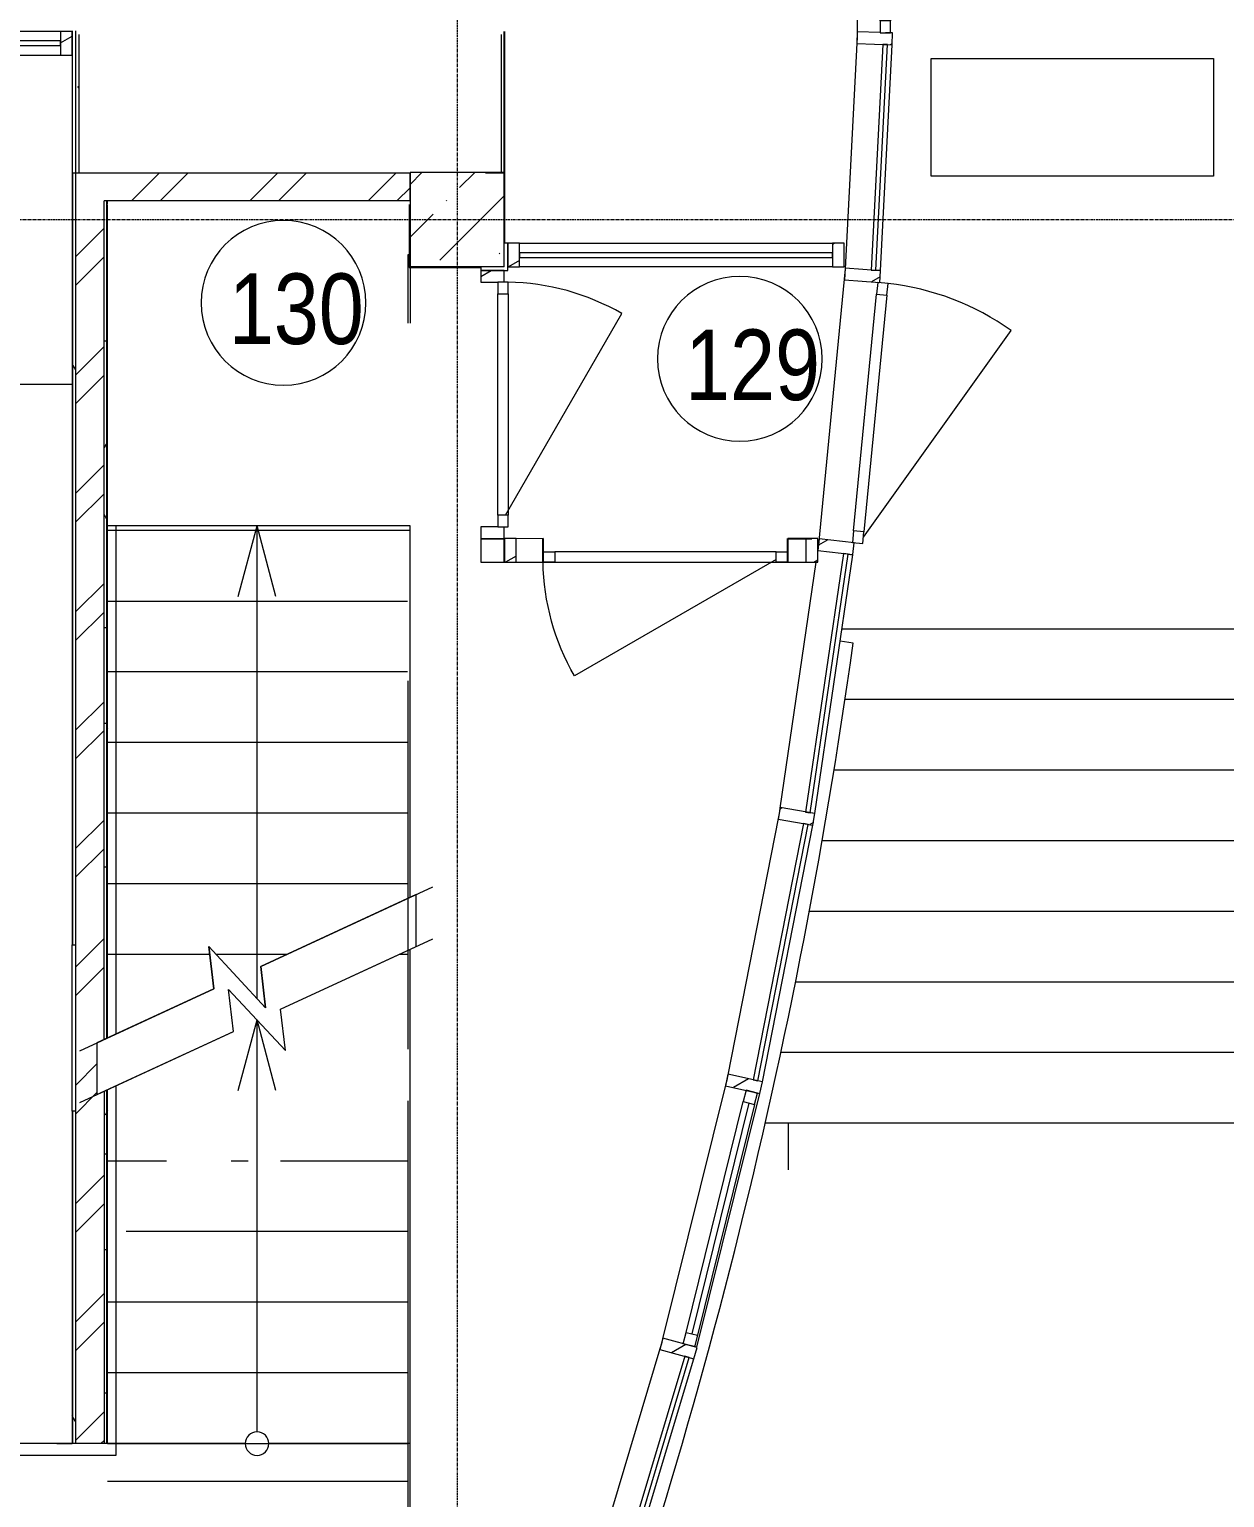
# Model space of a CAD drawing. Header units: metres. Extents: x -187 to 138813, y -64870 to 49448.
# Drawn here: x 85646 to 90723, y -55715 to -49477 of the extents above; entities that cross this region are included whole.
import ezdxf

# ---------------------------------------------------------------- set-up
doc = ezdxf.new("R2010")
doc.units = ezdxf.units.M
doc.linetypes.add('ADSK_Линия сетки', pattern=[21, 12, -3, 3, -3])
doc.linetypes.add('Сверху', pattern=[3.96875, 2.38125, -1.5875])
for name, color, linetype, lineweight in [('A-AREA-IDEN', 7, 'Continuous', 9), ('A-DETL-MBND', 7, 'Continuous', 5), ('A-DETL-THIN', 7, 'Continuous', 5), ('A-DOOR', 7, 'Continuous', 5), ('A-DOOR-FRAM', 7, 'Continuous', 13), ('A-FLOR', 7, 'Continuous', 5), ('A-GLAZ', 7, 'Continuous', 5), ('A-GLAZ-CURT', 7, 'Continuous', 5), ('A-GLAZ-CWMG', 7, 'Continuous', 5), ('A-WALL', 7, 'Continuous', 5), ('A-WALL-PATT', 7, 'Continuous', 18), ('S-COLS', 7, 'Continuous', 5), ('S-GRID', 7, 'Continuous', 9), ('S-STRS', 7, 'Continuous', 5)]:
    doc.layers.add(name, color=color, linetype=linetype, lineweight=lineweight)
doc.layers.add('A-DETL', color=7, linetype='Continuous', lineweight=5, true_color=0x00a600)
doc.styles.add('GOST Common_I_1', font='ARIALN.TTF', dxfattribs={"height": 300})
pattern_1 = [(45, (0, 0), (-251.4472, 251.4472), []), (45, (0, 381), (-251.4472, 251.4472), [])]
pattern_2 = [(0, (0, 0), (812.8, 203.2), [33.528, -576.072, 33.528, -576.072, -3251.2]), (0, (0, 0), (812.8, 203.2), [-1219.2, 33.528, -1185.672, 33.528, -576.072, -1422.4]), (0, (0, 0), (812.8, 203.2), [-3048, 33.528, -372.872, 33.528, -982.472]), (120, (304.8, 101.6), (-582.37636, 602.30545), [33.528, -576.072, 33.528, -576.072, -3251.2]), (120, (304.8, 101.6), (-582.37636, 602.30545), [-1219.2, 33.528, -1185.672, 33.528, -576.072, -1422.4]), (120, (304.8, 101.6), (-582.37636, 602.30545), [-3048, 33.528, -372.872, 33.528, -982.472]), (240, (406.4, 508), (-230.42364, -805.50545), [33.528, -576.072, 33.528, -576.072, -3251.2]), (240, (406.4, 508), (-230.42364, -805.50545), [-1219.2, 33.528, -1185.672, 33.528, -576.072, -1422.4]), (240, (406.4, 508), (-230.42364, -805.50545), [-3048, 33.528, -372.872, 33.528, -982.472])]

# ---------------------------------------------------------------- blocks, each defined once
blk = doc.blocks.new('Лестницы 1 - Лестницы 1-1397826-1 этаж')
at = {"layer": 'S-STRS', "lineweight": 9}
blk.add_line((88870.5, -54323), (88870.5, -54123), dxfattribs=at)
blk = doc.blocks.new('1709 КДП АПК АС_Крыльца_rvt-1-1 этаж')
at = {"layer": 'S-STRS', "lineweight": 9}
for p, q in [((89097.4, -52023), (90770.5, -52023)), ((89109.5, -52323), (91070.5, -52323)), ((89064.4, -52623), (91370.5, -52623)), ((89012.3, -52923), (91670.5, -52923)), ((88958.7, -53223), (91970.5, -53223)), ((88899.6, -53523), (92270.5, -53523)), ((88837.4, -53823), (92570.5, -53823)), ((88771.2, -54123), (92870.5, -54123))]:
    blk.add_line(p, q, dxfattribs=at)
at = {"layer": 'S-STRS', "linetype": 'Сверху', "lineweight": 9}
for p, q in [((89097.4, -52023), (90770.5, -52023)), ((89109.5, -52323), (91070.5, -52323)), ((89064.4, -52623), (91370.5, -52623)), ((89012.3, -52923), (91670.5, -52923)), ((88958.7, -53223), (91970.5, -53223)), ((88899.6, -53523), (92270.5, -53523)), ((88837.4, -53823), (92570.5, -53823)), ((88771.2, -54123), (92870.5, -54123))]:
    blk.add_line(p, q, dxfattribs=at)
at = {"lineweight": 9}
blk.add_blockref('Лестницы 1 - Лестницы 1-1397826-1 этаж', (0, 0), dxfattribs=at)
blk = doc.blocks.new('Перекрытия 6 - Перекрытия 2-249093-1 этаж')
at = {"layer": 'A-FLOR', "lineweight": 20}
for p, q in [((54600, 6300), (54600, 6060)), ((53565.7, 2500), (53315, 2500)), ((53912.9, 2500), (53840.1, 2500)), ((54590, 2500), (54050.3, 2500)), ((54590, 2200), (53393.4, 2200)), ((54590, 1900), (53315, 1900)), ((54590, 1600), (53315, 1600)), ((53100, 1300), (53165, 1300)), ((53315, 1300), (54590, 1300)), ((53315, 1140), (54590, 1140))]:
    blk.add_line(p, q, dxfattribs=at)
blk = doc.blocks.new('КДП АПК - КР_rvt-1-1 этаж')
at = {"layer": 'S-COLS', "lineweight": 15}
h = blk.add_hatch(dxfattribs=at)
h.set_pattern_fill('FP_125', color=256, style=0, pattern_type=2)
h.set_pattern_definition([(45, (0, 0), (84.19025, 308.69666), [396.875, -79.375, 3.353, -76.022])])
h.paths.add_polyline_path([(87662.7, -49845.6), (87662.7, -49445.6), (87262.7, -49445.6), (87262.7, -49565.6), (87582.7, -49565.6), (87262.7, -49590.1), (87262.7, -49845.6)], flags=0)
at = {"layer": 'A-FLOR', "lineweight": 15}
for p, q in [((87252.7, -49795.6), (87252.7, -50085.6)), ((87262.7, -49795.6), (87252.7, -49795.6)), ((87252.7, -51605.6), (87252.7, -53169.8)), ((87252.7, -53390.2), (87252.7, -55485.6))]:
    blk.add_line(p, q, dxfattribs=at)
at = {"layer": 'S-COLS', "lineweight": 15}
for p, q in [((87662.7, -49445.6), (87262.7, -49445.6)), ((87262.7, -49445.6), (87262.7, -49565.6)), ((87662.7, -49845.6), (87662.7, -49445.6)), ((87262.7, -49590.1), (87262.7, -49845.6)), ((87262.7, -49845.6), (87662.7, -49845.6))]:
    blk.add_line(p, q, dxfattribs=at)
at = {"lineweight": 15}
blk.add_blockref('Перекрытия 6 - Перекрытия 2-249093-1 этаж', (32662.7, -56145.6), dxfattribs=at)
blk = doc.blocks.new('Дверь-Витраж-Одинарная-Остекление1 - Дверь-Витраж-Одинарная-Остекление1-2655416-1 этаж')
at = {"layer": 'A-DOOR'}
blk.add_line((528.1, 66.4), (-406.5, 606), dxfattribs=at)
blk.add_arc((555.2, 50.8), 1110.5, 150, 179.19106, dxfattribs=at)
at = {"layer": 'A-DOOR-FRAM'}
for p, q in [((-505.2, 66.4), (-555.2, 66.4)), ((-555.2, 66.4), (-555.2, 22.5)), ((-505.2, 22.5), (-505.2, 66.4)), ((555.2, 66.4), (505.2, 66.4)), ((505.2, 66.4), (505.2, 22.5)), ((555.2, 22.5), (555.2, 66.4)), ((-555.2, 22.5), (-505.2, 22.5)), ((505.2, 22.5), (555.2, 22.5))]:
    blk.add_line(p, q, dxfattribs=at)
at = {"layer": 'A-DOOR-FRAM', "lineweight": 5}
for p, q in [((-505.2, 66.4), (505.2, 66.4)), ((505.2, 22.5), (-505.2, 22.5))]:
    blk.add_line(p, q, dxfattribs=at)
blk = doc.blocks.new('M_Дверь-Витраж-Двойная-Витрина - M_Дверь-Витраж-Двойная-Витрина-2116263-1 этаж')
at = {"layer": 'A-DOOR'}
for p, q in [((-655.5, 6.6), (-94.5, 330.5)), ((655.5, 6.6), (94.5, 330.5))]:
    blk.add_line(p, q, dxfattribs=at)
for centre, start, end in [((-705.5, -22.2), 0, 30), ((705.5, -22.2), 150, 180)]:
    blk.add_arc(centre, 705.5, start, end, dxfattribs=at)
at = {"layer": 'A-DOOR-FRAM'}
for p, q in [((-655.5, 22.2), (-705.5, 22.2)), ((-705.5, 22.2), (-705.5, -22.2)), ((-655.5, -22.2), (-655.5, 22.2)), ((705.5, 22.2), (655.5, 22.2)), ((655.5, 22.2), (655.5, -22.2)), ((705.5, -22.2), (705.5, 22.2)), ((-705.5, -22.2), (-655.5, -22.2)), ((655.5, -22.2), (705.5, -22.2))]:
    blk.add_line(p, q, dxfattribs=at)
at = {"layer": 'A-DOOR-FRAM', "lineweight": 5}
for p, q in [((-655.5, 22.2), (655.5, 22.2)), ((655.5, -22.2), (-655.5, -22.2))]:
    blk.add_line(p, q, dxfattribs=at)
blk = doc.blocks.new('Системная панель - С остеклением-1277936-1 этаж')
at = {"layer": 'A-GLAZ-CURT', "lineweight": 13}
for p, q in [((480.1, 10), (-480.1, 10)), ((-480.1, 10), (-480.1, -10)), ((480.1, -10), (480.1, 10)), ((-480.1, -10), (480.1, -10))]:
    blk.add_line(p, q, dxfattribs=at)
blk = doc.blocks.new('Системная панель - С остеклением-1173255-1 этаж')
at = {"layer": 'A-GLAZ-CURT', "lineweight": 13}
for p, q in [((555.2, 10), (-555.2, 10)), ((-555.2, 10), (-555.2, -10)), ((555.2, -10), (555.2, 10)), ((-555.2, -10), (555.2, -10))]:
    blk.add_line(p, q, dxfattribs=at)
blk = doc.blocks.new('M_Тент витража777 - M_Тент витража одинарное справо-2656009-1 этаж')
at = {"layer": 'A-GLAZ', "lineweight": 13}
for p, q in [((-505.2, 20), (-555.2, 20)), ((-555.2, 20), (-555.2, -30)), ((-555.2, -30), (-555.2, 20)), ((-505.2, -30), (-505.2, 20)), ((505.2, -30), (505.2, 20)), ((505.2, 20), (555.2, 20)), ((555.2, 20), (555.2, -30)), ((555.2, 20), (555.2, -30)), ((-555.2, -30), (-505.2, -30)), ((-505.2, -4.6), (505.2, -4.6)), ((555.2, -30), (505.2, -30))]:
    blk.add_line(p, q, dxfattribs=at)
at = {"layer": 'A-GLAZ'}
for p, q in [((-505.2, 20), (505.2, 20)), ((505.2, -30), (-505.2, -30))]:
    blk.add_line(p, q, dxfattribs=at)
blk = doc.blocks.new('Прямоугольный импост - 50 x 150мм-991993-1 этаж')
at = {"layer": 'A-GLAZ-CWMG'}
h = blk.add_hatch(dxfattribs=at)
h.set_pattern_fill('FP_24', color=256, style=0, pattern_type=2)
h.set_pattern_definition([(233.05, (-40517.05, 94715.87), (95.89925, -72.13414), [])])
h.paths.add_polyline_path([(25, -30), (-25, -30), (-25, 120), (25, 120), (25, -28)], flags=0)
at = {"layer": 'A-GLAZ-CWMG', "lineweight": 18}
for p, q in [((-25, -30), (-25, 120)), ((-25, 120), (25, 120)), ((25, 120), (25, -30)), ((25, -30), (-25, -30))]:
    blk.add_line(p, q, dxfattribs=at)
blk = doc.blocks.new('Прямоугольный импост - 50 x 150мм-V18-1 этаж')
at = {"layer": 'A-GLAZ-CWMG'}
h = blk.add_hatch(dxfattribs=at)
h.set_pattern_fill('FP_27', color=256, style=0, pattern_type=2)
h.set_pattern_definition([(224.71, (-29819.85, 99844.06), (84.42225, -85.2812), [])])
h.paths.add_polyline_path([(25, -30), (-25, -30), (-25, 120), (25, 120)], flags=0)
at = {"layer": 'A-GLAZ-CWMG', "lineweight": 18}
for p, q in [((-25, -30), (-25, 120)), ((-25, 120), (25, 120)), ((25, 120), (25, -30)), ((25, -30), (-25, -30))]:
    blk.add_line(p, q, dxfattribs=at)
blk = doc.blocks.new('Прямоугольный импост - 50 x 150мм-V19-1 этаж')
at = {"layer": 'A-GLAZ-CWMG'}
h = blk.add_hatch(dxfattribs=at)
h.set_pattern_fill('FP_28', color=256, style=0, pattern_type=2)
h.set_pattern_definition([(230.27, (-37035.69, 96597.67), (92.2878, -76.70047), [])])
h.paths.add_polyline_path([(25, -30), (-25, -30), (-25, 120), (25, 120), (25, 4.6)], flags=0)
at = {"layer": 'A-GLAZ-CWMG', "lineweight": 18}
for p, q in [((-25, -30), (-25, 120)), ((-25, 120), (25, 120)), ((25, 120), (25, -30)), ((25, -30), (-25, -30))]:
    blk.add_line(p, q, dxfattribs=at)
blk = doc.blocks.new('Прямоугольный импост - 50 x 150мм-V23-1 этаж')
at = {"layer": 'A-GLAZ-CWMG'}
h = blk.add_hatch(dxfattribs=at)
h.set_pattern_fill('FP_32', color=256, style=0, pattern_type=2)
h.set_pattern_definition([(227.49, (-33467.16, 98308.41), (88.45913, -81.08627), [])])
h.paths.add_polyline_path([(25, -30), (-25, -30), (-25, 120), (25, 120)], flags=0)
at = {"layer": 'A-GLAZ-CWMG', "lineweight": 18}
for p, q in [((-25, -30), (-25, 120)), ((-25, 120), (25, 120)), ((25, 120), (25, -30)), ((25, -30), (-25, -30))]:
    blk.add_line(p, q, dxfattribs=at)
blk = doc.blocks.new('Прямоугольный импост - 50 x 150мм-V25-1 этаж')
at = {"layer": 'A-GLAZ-CWMG'}
h = blk.add_hatch(dxfattribs=at)
h.set_pattern_fill('FP_34', color=256, style=0, pattern_type=2)
h.set_pattern_definition([(235.83, (-43903.05, 92667.43), (99.28497, -67.39803), [])])
h.paths.add_polyline_path([(25, -30), (-25, -30), (-25, 120), (25, 120), (25, -29.2)], flags=0)
at = {"layer": 'A-GLAZ-CWMG', "lineweight": 18}
for p, q in [((-25, -30), (-25, 120)), ((-25, 120), (25, 120)), ((25, 120), (25, -30)), ((25, -30), (-25, -30))]:
    blk.add_line(p, q, dxfattribs=at)
blk = doc.blocks.new('Прямоугольный импост - 50 x 150мм-V26-1 этаж')
at = {"layer": 'A-GLAZ-CWMG'}
h = blk.add_hatch(dxfattribs=at)
h.set_pattern_fill('FP_35', color=256, style=0, pattern_type=2)
h.set_pattern_definition([(238.25, (-46766.71, 90752.33), (102.04227, -63.14567), [])])
h.paths.add_polyline_path([(25, -30), (-25, -30), (-25, 120), (25, 120), (25, -23)], flags=0)
at = {"layer": 'A-GLAZ-CWMG', "lineweight": 18}
for p, q in [((-25, 23), (-25, 120)), ((-25, 120), (25, 120)), ((25, 120), (25, -30)), ((-25, -30), (-25, 0.4)), ((25, -30), (-25, -30))]:
    blk.add_line(p, q, dxfattribs=at)
blk = doc.blocks.new('Прямоугольный импост - 50 x 150мм-1277930-1 этаж')
at = {"layer": 'A-GLAZ-CWMG'}
for p, q in [((89160.8, -49534.8), (89111.2, -50493.8)), ((89261, -50501.5), (89310.6, -49542.6)), ((89290.7, -49541.5), (89310.6, -49542.6)), ((89261, -50501.5), (89241.1, -50500.5))]:
    blk.add_line(p, q, dxfattribs=at)
blk = doc.blocks.new('Прямоугольный импост - 50 x 150мм-1003143-1 этаж')
at = {"layer": 'A-GLAZ-CWMG'}
for p, q in [((88602.7, -53962.3), (88336, -55040.3)), ((88481.6, -55076.3), (88748.3, -53998.3)), ((88719.5, -53991.2), (88748.3, -53998.3)), ((88481.6, -55076.3), (88452.8, -55069.2))]:
    blk.add_line(p, q, dxfattribs=at)
blk = doc.blocks.new('Прямоугольный импост - 50 x 150мм-V28-1 этаж')
at = {"layer": 'A-GLAZ-CWMG'}
for p, q in [((89129.7, -45915.1), (89149.6, -45913.1)), ((89257.2, -47018.4), (89149.6, -45913.1)), ((89000.3, -45927.7), (89107.9, -47032.9)), ((89257.2, -47018.4), (89237.3, -47020.3))]:
    blk.add_line(p, q, dxfattribs=at)
blk = doc.blocks.new('Прямоугольный импост - 50 x 150мм-V30-1 этаж')
at = {"layer": 'A-GLAZ-CWMG'}
for p, q in [((88982.4, -52807.8), (89143.4, -51709)), ((88995, -51687.3), (88994.6, -51690.3)), ((89123.7, -51706.1), (89143.4, -51709)), ((88987.2, -51740.3), (88833.9, -52786)), ((88982.4, -52807.8), (88962.6, -52804.9))]:
    blk.add_line(p, q, dxfattribs=at)
blk = doc.blocks.new('Системная панель - С остеклением-1866411-1 этаж')
at = {"layer": 'A-GLAZ-CURT', "lineweight": 13}
for p, q in [((150, 10), (-150, 10)), ((-150, 10), (-150, -10)), ((150, -10), (150, 10)), ((-150, -10), (150, -10))]:
    blk.add_line(p, q, dxfattribs=at)
blk = doc.blocks.new('Прямоугольный импост - 50 x 100мм-1866408-1 этаж')
at = {"layer": 'A-GLAZ-CWMG'}
for p, q in [((85777.7, -49485.6), (85477.7, -49485.6)), ((85477.7, -49585.6), (85777.7, -49585.6))]:
    blk.add_line(p, q, dxfattribs=at)
blk = doc.blocks.new('Прямоугольный импост - 50 x 100мм-V67-1 этаж')
at = {"layer": 'A-GLAZ-CWMG'}
h = blk.add_hatch(dxfattribs=at)
h.set_pattern_fill('FP_108', color=256, style=0, pattern_type=2)
h.set_pattern_definition([(30, (-85827.65, 49535.64), (-60, 103.92305), [])])
h.paths.add_polyline_path([(0, -50), (0, 50), (-50, 50), (-50, -50)], flags=0)
at = {"layer": 'A-GLAZ-CWMG', "lineweight": 18}
for p, q in [((0, 50), (-50, 50)), ((-50, 50), (-50, -50)), ((0, -50), (0, 50)), ((-50, -50), (0, -50))]:
    blk.add_line(p, q, dxfattribs=at)
blk = doc.blocks.new('Дверь-Витраж-Одинарная-Остекление1 - Дверь-Витраж-Одинарная-Остекление1-2606033-1 этаж')
at = {"layer": 'A-DOOR'}
blk.add_line((470, 55.5), (-386.3, 549.9), dxfattribs=at)
blk.add_arc((478.1, 50.8), 998.1, 150, 179.09908, dxfattribs=at)
at = {"layer": 'A-DOOR-FRAM'}
for p, q in [((-470, 66.5), (-520, 66.5)), ((-520, 66.5), (-520, 22.5)), ((-470, 22.5), (-470, 66.5)), ((520, 66.5), (470, 66.5)), ((470, 66.5), (470, 22.5)), ((520, 22.5), (520, 66.5)), ((-520, 22.5), (-470, 22.5)), ((470, 22.5), (520, 22.5))]:
    blk.add_line(p, q, dxfattribs=at)
at = {"layer": 'A-DOOR-FRAM', "lineweight": 5}
for p, q in [((-470, 66.5), (470, 66.5)), ((470, 22.5), (-470, 22.5))]:
    blk.add_line(p, q, dxfattribs=at)
blk = doc.blocks.new('Прямоугольный импост - 50 x 100мм-2603425-1 этаж')
at = {"layer": 'A-GLAZ-CWMG', "lineweight": 18}
for p, q in [((-50, -22.45), (-50, 50)), ((-50, 50), (0, 50)), ((0, 50), (0, -50)), ((0, -50), (-50, -50))]:
    blk.add_line(p, q, dxfattribs=at)
blk = doc.blocks.new('Прямоугольный импост - 50 x 100мм-2603427-1 этаж')
at = {"layer": 'A-GLAZ-CWMG'}
h = blk.add_hatch(dxfattribs=at)
h.set_pattern_fill('FP_117', color=256, style=0, pattern_type=2)
h.set_pattern_definition([(300, (50500.64, 87613.1), (103.92305, 60), [])])
h.paths.add_polyline_path([(-50, -22.5), (-50, -50), (0, -50), (0, 50), (-50, 50)], flags=0)
at = {"layer": 'A-GLAZ-CWMG', "lineweight": 18}
for p, q in [((0, 50), (-50, 50)), ((-50, 50), (-50, -22.5)), ((0, -50), (0, 50)), ((-50, -50), (0, -50))]:
    blk.add_line(p, q, dxfattribs=at)
blk = doc.blocks.new('Прямоугольный импост - 50 x 100мм-2604899-1 этаж')
at = {"layer": 'A-GLAZ-CWMG'}
h = blk.add_hatch(dxfattribs=at)
h.set_pattern_fill('FP_118', color=256, style=0, pattern_type=2)
h.set_pattern_definition([(150, (87663.9, 51690.33), (-60, -103.92305), [])])
h.paths.add_polyline_path([(-50, -50), (-50, 50), (0, 50), (0, -50)], flags=0)
at = {"layer": 'A-GLAZ-CWMG', "lineweight": 18}
for p, q in [((-50, 50), (0, 50)), ((-50, -50), (-50, 50)), ((0, 50), (0, -50)), ((0, -50), (-50, -50))]:
    blk.add_line(p, q, dxfattribs=at)
blk = doc.blocks.new('Системная панель - С остеклением-2606881-1 этаж')
at = {"layer": 'A-GLAZ-CURT', "lineweight": 13}
for p, q in [((665, 10), (-665, 10)), ((-665, 10), (-665, -10)), ((665, -10), (665, 10)), ((-665, -10), (665, -10))]:
    blk.add_line(p, q, dxfattribs=at)
blk = doc.blocks.new('Прямоугольный импост - 50 x 100мм-1861680-1 этаж')
at = {"layer": 'A-GLAZ-CWMG'}
for p, q in [((87727.7, -50385.6), (89057.7, -50385.6)), ((89057.7, -50485.6), (87727.7, -50485.6))]:
    blk.add_line(p, q, dxfattribs=at)
blk = doc.blocks.new('Прямоугольный импост - 50 x 100мм-V70-1 этаж')
at = {"layer": 'A-GLAZ-CWMG'}
h = blk.add_hatch(dxfattribs=at)
h.set_pattern_fill('FP_124', color=256, style=0, pattern_type=2)
h.set_pattern_definition([(150, (87677.65, 50435.64), (-60, -103.92305), [])])
h.paths.add_polyline_path([(-50, -50), (-50, 50), (0, 50), (0, -50)], flags=0)
at = {"layer": 'A-GLAZ-CWMG', "lineweight": 18}
for p, q in [((-50, 50), (0, 50)), ((-50, -50), (-50, 50)), ((0, 50), (0, -50)), ((0, -50), (-50, -50))]:
    blk.add_line(p, q, dxfattribs=at)
blk = doc.blocks.new('Прямоугольный импост - 50 x 100мм-2604903-1 этаж')
at = {"layer": 'A-GLAZ-CWMG'}
h = blk.add_hatch(dxfattribs=at)
h.set_pattern_fill('FP_132', color=256, style=0, pattern_type=2)
h.set_pattern_definition([(30, (-88994.56, 51690.33), (-60, 103.92305), [])])
h.paths.add_polyline_path([(0, -50), (0, 50), (-50, 50), (-50, -50)], flags=0)
at = {"layer": 'A-GLAZ-CWMG', "lineweight": 18}
for p, q in [((-50, 50), (-50, -50)), ((0, 50), (-50, 50)), ((0, -50), (0, 50)), ((-50, -50), (0, -50))]:
    blk.add_line(p, q, dxfattribs=at)
blk = doc.blocks.new('Прямоугольный импост - 50 x 100мм-V71-1 этаж')
at = {"layer": 'A-GLAZ-CWMG'}
h = blk.add_hatch(dxfattribs=at)
h.set_pattern_fill('FP_133', color=256, style=0, pattern_type=2)
h.set_pattern_definition([(30, (-89107.65, 50435.64), (-60, 103.92305), [])])
h.paths.add_polyline_path([(0, -50), (0, 50), (-50, 50), (-50, -50)], flags=0)
at = {"layer": 'A-GLAZ-CWMG', "lineweight": 18}
for p, q in [((-50, 50), (-50, -50)), ((0, 50), (-50, 50)), ((0, -50), (0, 50)), ((-50, -50), (0, -50))]:
    blk.add_line(p, q, dxfattribs=at)
blk = doc.blocks.new('ПСС_Марка_помещения - Имя_2_5мм-224473-1 этаж')
at = {"layer": 'A-AREA-IDEN'}
for start, end in [(360, 180), (180, 360)]:
    blk.add_arc((-0.074, 0.039), 3.5, start, end, dxfattribs=at)

msp = doc.modelspace()

# ---------------------------------------------------------------- hatches: boundary and pattern name
at = {"layer": 'A-WALL-PATT', "lineweight": 5}
h = msp.add_hatch(dxfattribs=at)
h.set_pattern_fill('FP_81', color=256, style=0, pattern_type=2)
h.set_pattern_definition(pattern_2)
h.paths.add_polyline_path([(85855.1532, -50085.6443), (85855.1532, -49498.1443), (85842.6532, -49485.6443), (85842.6532, -50085.6443)], flags=0)
h = msp.add_hatch(dxfattribs=at)
h.set_pattern_fill('FP_81', color=256, style=0, pattern_type=2)
h.set_pattern_definition(pattern_2)
h.paths.add_polyline_path([(85830.6532, -55485.6443), (85830.6532, -54072.8579), (85827.6532, -54072.8579), (85827.6532, -55485.6443)], flags=0)
h.paths.add_polyline_path([(85827.6532, -53365.6443), (85830.6532, -53365.6443), (85830.6532, -50085.6443), (85827.6532, -50085.6443), (85827.6532, -53223.1885)], flags=0)
h = msp.add_hatch(dxfattribs=at)
h.set_pattern_fill('FP_81', color=256, style=0, pattern_type=2)
h.set_pattern_definition(pattern_2)
h.paths.add_polyline_path([(85842.6532, -55485.6443), (85842.6532, -54072.8579), (85830.6532, -54072.8579), (85830.6532, -55485.6443)], flags=0)
h.paths.add_polyline_path([(85842.6532, -53365.6443), (85842.6532, -50085.6443), (85830.6532, -50085.6443), (85830.6532, -53365.6443)], flags=0)
h = msp.add_hatch(dxfattribs=at)
h.set_pattern_fill('FP_1', color=256, style=0, pattern_type=2)
h.set_pattern_definition(pattern_1)
h.paths.add_polyline_path([(85962.6532, -50205.6443), (87262.6532, -50205.6443), (87262.6532, -50085.6443), (85842.6532, -50085.6443), (85842.6532, -50205.6443), (85922.6532, -50205.6443)], flags=0)
h = msp.add_hatch(dxfattribs=at)
h.set_pattern_fill('FP_1', color=256, style=0, pattern_type=2)
h.set_pattern_definition(pattern_1)
h.paths.add_polyline_path([(85962.6532, -55485.6443), (85962.6532, -53988.8347), (85932.6532, -54002.7067), (85932.6532, -53782.3603), (85962.6532, -53768.4883), (85962.6532, -50205.6443), (85842.6532, -50205.6443), (85842.6532, -55485.6443)], flags=0)
h = msp.add_hatch(dxfattribs=at)
h.set_pattern_fill('FP_81', color=256, style=0, pattern_type=2)
h.set_pattern_definition(pattern_2)
h.paths.add_polyline_path([(85962.6532, -55485.6443), (85974.6532, -55485.6443), (85974.6532, -53983.2859), (85962.6532, -53988.8347), (85962.6532, -54643.5235)], flags=0)
h.paths.add_polyline_path([(85962.6532, -53768.4883), (85974.6532, -53762.9395), (85974.6532, -50205.6443), (85962.6532, -50205.6443), (85962.6532, -53734.1777)], flags=0)
h = msp.add_hatch(dxfattribs=at)
h.set_pattern_fill('FP_81', color=256, style=0, pattern_type=2)
h.set_pattern_definition(pattern_2)
h.paths.add_polyline_path([(85977.6532, -55485.6443), (85977.6532, -53981.8987), (85974.6532, -53983.2859), (85974.6589, -55485.6443)], flags=0)
h.paths.add_polyline_path([(85974.6532, -53762.9395), (85977.6532, -53761.5523), (85977.6532, -50205.6443), (85974.6532, -50205.6443), (85974.6532, -53734.1777)], flags=0)

# ---------------------------------------------------------------- linework, layer by layer
for p, q in [((87827.857, -51740.3312), (87827.857, -51640.3312)), ((88867.857, -51740.3312), (88867.857, -51640.3312)), ((88867.857, -51640.3312), (88969.5635, -51640.3312))]:
    msp.add_line(p, q)
at = {"layer": 'A-DETL', "color": 7, "lineweight": 18}
for p, q in [((86532.2684, -51885.6443), (86612.6532, -51585.6443)), ((86612.6532, -53594.6922), (86612.6532, -51585.6443)), ((86693.038, -51885.6443), (86612.6532, -51585.6443)), ((86628.3331, -53458.5055), (87359.6532, -53120.3437)), ((86429.4426, -53552.6453), (86408.0638, -53373.9194)), ((86408.0638, -53373.9194), (86649.3617, -53634.3044)), ((86712.2735, -53640.0379), (87359.6532, -53340.69)), ((86649.3617, -53634.3044), (86628.3331, -53458.5055)), ((85859.8664, -53816.0169), (86429.4426, -53552.6453)), ((86513.383, -53734.1777), (86492.0043, -53555.4518)), ((86492.0043, -53555.4518), (86733.3021, -53815.8368)), ((86733.3021, -53815.8368), (86712.2735, -53640.0379)), ((86532.2684, -53985.6443), (86612.6532, -53685.6443)), ((86612.6532, -55435.6443), (86612.6532, -53685.6443)), ((86693.038, -53985.6443), (86612.6532, -53685.6443)), ((85859.8664, -54036.3632), (86513.383, -53734.1777)), ((86562.6532, -55485.6443), (84262.6532, -55485.6443)), ((87262.6532, -55485.6443), (86662.6532, -55485.6443)), ((87262.6532, -56585.6443), (87262.6532, -55485.6443))]:
    msp.add_line(p, q, dxfattribs=at)
for start, end in [(360, 180), (180, 0)]:
    msp.add_arc((86612.6532, -55485.6443), 50, start, end, dxfattribs=at)
at = {"layer": 'A-DETL-MBND'}
for p, q in [((87262.6338, -51605.5798), (85977.6532, -51605.5798)), ((89145.3648, -52084.3134), (89089.543, -52076.5675))]:
    msp.add_line(p, q, dxfattribs=at)
msp.add_arc((65373.1377, -48785.6443), 24000, 339.13610431, 352.1, dxfattribs=at)
at = {"layer": 'A-DETL-THIN'}
for p, q in [((89476.3152, -49600.4556), (90676.3152, -49600.4556)), ((89476.3152, -50100.4556), (89476.3152, -49600.4556)), ((90676.3152, -49600.4556), (90676.3152, -50100.4556)), ((90676.3152, -50100.4556), (89476.3152, -50100.4556)), ((86012.6532, -51585.6443), (86012.6532, -53745.3684)), ((87827.857, -51640.3312), (87563.096, -51640.774)), ((87563.096, -51640.774), (87563.096, -51740.3312)), ((87662.6532, -51740.3312), (87662.6532, -51640.774)), ((87563.096, -51740.3312), (87662.6532, -51740.3312)), ((86012.6532, -53965.7147), (86012.6532, -55535.6443)), ((86012.6532, -55535.6443), (85512.6532, -55535.6443))]:
    msp.add_line(p, q, dxfattribs=at)
at = {"layer": 'A-DETL-THIN', "color": 7, "true_color": 0xffffff}
for p, q in [((87289.3653, -53152.8447), (86628.3331, -53458.5055)), ((87289.3653, -53373.1911), (87289.3653, -53152.8447)), ((86649.3617, -53634.3044), (86408.0638, -53373.9194)), ((86408.0638, -53373.9194), (86429.4426, -53552.6453)), ((86712.2735, -53640.0379), (87289.3653, -53373.1911)), ((86628.3331, -53458.5055), (86649.3617, -53634.3044)), ((86429.4426, -53552.6453), (85932.6532, -53782.3603)), ((86513.383, -53734.1777), (86492.0043, -53555.4518)), ((86492.0043, -53555.4518), (86733.3021, -53815.8368)), ((86733.3021, -53815.8368), (86712.2735, -53640.0379)), ((85932.6532, -54002.7067), (86513.383, -53734.1777)), ((85932.6532, -53782.3603), (85932.6532, -54002.7067))]:
    msp.add_line(p, q, dxfattribs=at)
at = {"layer": 'A-FLOR', "lineweight": 18}
for p, q in [((89162.6532, -48079.7519), (89162.6532, -49491.5322)), ((89162.055, -49511.1145), (89160.8295, -49534.8154)), ((87263.096, -50205.6443), (87263.096, -50485.6443)), ((89111.2474, -50493.7676), (88998.2447, -51665.4378)), ((85827.6532, -50985.6443), (85562.6734, -50985.6443)), ((87262.6532, -51585.6443), (85977.6532, -51585.6443)), ((87262.6532, -53165.1964), (87262.6532, -51585.6443)), ((87563.0894, -51740.6443), (88987.1842, -51740.6443)), ((85977.6532, -51905.5671), (87252.6532, -51905.5671)), ((85977.6532, -52205.5573), (87252.6532, -52205.5573)), ((85977.6532, -52505.5476), (87252.6532, -52505.5476)), ((85977.6532, -52805.5573), (87252.6532, -52805.5573)), ((88830.7329, -52807.8867), (88826.4731, -52829.5597)), ((88833.9366, -52786.0326), (88830.7329, -52807.8867)), ((85977.6532, -53105.5476), (87252.6532, -53105.5476)), ((87262.6532, -55485.6443), (87262.6532, -53385.5428)), ((85977.6532, -53405.5573), (86411.8483, -53405.5573)), ((86437.3826, -53405.5573), (86742.8406, -53405.5573)), ((87219.369, -53405.5573), (87252.6532, -53405.5573)), ((88608.0521, -53940.8271), (88602.7348, -53962.3135)), ((88612.303, -53919.1997), (88608.0521, -53940.8271)), ((88330.6624, -55061.7225), (88324.3222, -55082.8828)), ((88335.9679, -55040.2836), (88330.6624, -55061.7225))]:
    msp.add_line(p, q, dxfattribs=at)
at = {"layer": 'A-WALL', "lineweight": 18}
for p, q in [((85827.6532, -49482.6443), (85827.6532, -53365.6443)), ((85842.6532, -55485.6443), (85842.6532, -49485.6443)), ((87662.6532, -50485.6443), (87662.6532, -49485.6443)), ((87665.6532, -50385.6858), (87665.6532, -49485.6443)), ((85827.6532, -50085.6443), (87262.6532, -50085.6443)), ((87262.6532, -50205.6443), (87262.6532, -50085.6443)), ((87582.6532, -50085.6443), (87662.6532, -50085.6443)), ((85962.6532, -53768.4883), (85962.6532, -50205.6443)), ((87262.6532, -50205.6443), (85962.6532, -50205.6443)), ((85977.6532, -53761.5523), (85977.6532, -50220.6443)), ((87259.6532, -50220.6443), (87259.6532, -50488.6443)), ((87262.6532, -50485.6443), (87262.6532, -50220.6443)), ((87677.6532, -50385.6858), (87665.6532, -50385.6858)), ((87677.6532, -50500.6443), (87677.6532, -50385.6858)), ((87259.6532, -50488.6443), (87563.0894, -50488.6443)), ((87662.6532, -50485.6443), (87262.6532, -50485.6443)), ((87563.0894, -50488.6443), (87563.0894, -50500.6443)), ((87563.0894, -50500.6443), (87677.6532, -50500.6443)), ((85827.6532, -53365.6443), (85842.6532, -53365.6443)), ((85962.6532, -53988.8347), (85962.6532, -55485.6443)), ((85977.6532, -55485.6443), (85977.6532, -53981.8987)), ((85827.6532, -54072.8579), (85827.6532, -55485.6443)), ((85842.6532, -54072.8579), (85827.6532, -54072.8579))]:
    msp.add_line(p, q, dxfattribs=at)
at = {"layer": 'A-WALL'}
for p, q in [((85842.6532, -49485.6443), (85842.6532, -49482.6443)), ((85855.1532, -49498.1443), (85855.1532, -50085.6443)), ((87650.1532, -49498.1443), (87650.1532, -50085.6443)), ((85830.6532, -53365.6443), (85830.6532, -50085.6443)), ((85974.6532, -53762.9395), (85974.6532, -50205.6443)), ((85977.6532, -50217.6443), (85977.6532, -50205.6443)), ((85827.6532, -54072.8579), (85827.6532, -53365.6443)), ((85974.6532, -55485.6443), (85974.6532, -53983.2859)), ((85830.6532, -55485.6443), (85830.6532, -54072.8579))]:
    msp.add_line(p, q, dxfattribs=at)
at = {"layer": 'S-GRID', "linetype": 'ADSK_Линия сетки'}
for p, q in [((87462.6532, -38095.4453), (87462.6532, -64052.4737)), ((95458.7083, -50285.6443), (74307.2165, -50284.9002))]:
    msp.add_line(p, q, dxfattribs=at)

# ---------------------------------------------------------------- block references
at = {"lineweight": 5}
for name, p in [('КДП АПК - КР_rvt-1-1 этаж', (0, -639.2559)), ('1709 КДП АПК АС_Крыльца_rvt-1-1 этаж', (0, 0))]:
    msp.add_blockref(name, p, dxfattribs=at)
at = {"layer": 'A-AREA-IDEN', "color": 18, "true_color": 0x000000, "xscale": 99.99999999999993, "yscale": 99.99999999999993, "zscale": 99.99999999999993}
for p in [(86732.4854, -50642.2562), (88670.9997, -50880.3478)]:
    msp.add_blockref('ПСС_Марка_помещения - Имя_2_5мм-224473-1 этаж', p, dxfattribs=at)
at = {"layer": 'A-DOOR'}
for name, p, rotation in [('M_Дверь-Витраж-Двойная-Витрина - M_Дверь-Витраж-Двойная-Витрина-2116263-1 этаж', (89281.9812, -48785.565), 270.0001901249775), ('Дверь-Витраж-Одинарная-Остекление1 - Дверь-Витраж-Одинарная-Остекление1-2606033-1 этаж', (87613.096, -51070.6443), 270), ('Дверь-Витраж-Одинарная-Остекление1 - Дверь-Витраж-Одинарная-Остекление1-2655416-1 этаж', (89173.603, -51102.4461), 264.4401901249775)]:
    msp.add_blockref(name, p, dxfattribs=dict(at, rotation=rotation))
at = {"layer": 'A-DOOR', "xscale": -1, "rotation": 180}
msp.add_blockref('Дверь-Витраж-Одинарная-Остекление1 - Дверь-Витраж-Одинарная-Остекление1-2606033-1 этаж', (88347.857, -51673.8812), dxfattribs=at)
at = {"layer": 'A-GLAZ', "rotation": 256.1001901249778}
msp.add_blockref('M_Тент витража777 - M_Тент витража одинарное справо-2656009-1 этаж', (88585.8624, -54530.1312), dxfattribs=at)
at = {"layer": 'A-GLAZ-CURT'}
for name, p, rotation in [('Системная панель - С остеклением-1866411-1 этаж', (85627.6532, -49535.6443), 180), ('Системная панель - С остеклением-1277936-1 этаж', (89255.9017, -50020.489), 267.0401901249774), ('Системная панель - С остеклением-2606881-1 этаж', (88392.6532, -50435.6443), 180), ('Системная панель - С остеклением-1173255-1 этаж', (89033.2254, -52254.0687), 261.660190124978), ('Системная панель - С остеклением-1173255-1 этаж', (88837.158, -53397.5275), 258.8801901249782), ('Системная панель - С остеклением-1173255-1 этаж', (88279.93, -55649.2137), 253.320190124978)]:
    msp.add_blockref(name, p, dxfattribs=dict(at, rotation=rotation))
at = {"layer": 'A-GLAZ-CWMG'}
for name, p in [('Прямоугольный импост - 50 x 100мм-1866408-1 этаж', (0, 0)), ('Прямоугольный импост - 50 x 100мм-V67-1 этаж', (85827.6532, -49535.6443)), ('Прямоугольный импост - 50 x 150мм-1277930-1 этаж', (0, 0)), ('Прямоугольный импост - 50 x 100мм-1861680-1 этаж', (0, 0)), ('Прямоугольный импост - 50 x 100мм-V71-1 этаж', (89107.6532, -50435.6443)), ('Прямоугольный импост - 50 x 100мм-2604903-1 этаж', (88994.5635, -51690.3312)), ('Прямоугольный импост - 50 x 150мм-V30-1 этаж', (0, 0)), ('Прямоугольный импост - 50 x 150мм-1003143-1 этаж', (0, 0))]:
    msp.add_blockref(name, p, dxfattribs=at)
at = {"layer": 'A-GLAZ-CWMG', "extrusion": (0, 0, -1)}
for name, p, rotation in [('Прямоугольный импост - 50 x 150мм-V26-1 этаж', (-89281.9836, -49516.0462), 271.7498098750229), ('Прямоугольный импост - 50 x 150мм-V25-1 этаж', (-89229.8198, -50524.9317), 274.1698098750225), ('Прямоугольный импост - 50 x 100мм-2603425-1 этаж', (-87613.096, -51640.6443), 270), ('Прямоугольный импост - 50 x 150мм-991993-1 этаж', (-89117.3861, -51679.9606), 276.9498098750224), ('Прямоугольный импост - 50 x 150мм-V19-1 этаж', (-88949.0646, -52828.1769), 279.7298098750221), ('Прямоугольный импост - 50 x 150мм-V23-1 этаж', (-88725.2514, -53966.8782), 282.5098098750224), ('Прямоугольный импост - 50 x 150мм-V18-1 этаж', (-88446.4734, -55093.3841), 285.2898098750217)]:
    msp.add_blockref(name, p, dxfattribs=dict(at, rotation=rotation))
for name, p in [('Прямоугольный импост - 50 x 100мм-V70-1 этаж', (-87677.6532, -50435.6443)), ('Прямоугольный импост - 50 x 100мм-2604899-1 этаж', (-87663.896, -51690.3312))]:
    msp.add_blockref(name, p, dxfattribs=at)
at = {"layer": 'A-GLAZ-CWMG'}
for name, p, rotation in [('Прямоугольный импост - 50 x 100мм-2603427-1 этаж', (87613.096, -50500.6443), 90), ('Прямоугольный импост - 50 x 150мм-V28-1 этаж', (16753.4783, 16711.0346), 343.3200000000001), ('Прямоугольный импост - 50 x 150мм-V28-1 этаж', (23328.0673, 21113.5565), 337.7599999999999)]:
    msp.add_blockref(name, p, dxfattribs=dict(at, rotation=rotation))

# ---------------------------------------------------------------- texts
at = {"layer": 'A-AREA-IDEN', "color": 18, "true_color": 0x000000, "char_height": 300, "width": 577.215, "attachment_point": 1, "style": 'GOST Common_I_1'}
for s, insert in [('130', (86492.8011, -50513.7963)), ('129', (88431.3154, -50751.8879))]:
    msp.add_mtext(s, dxfattribs=dict(at, insert=insert))

doc.saveas('drawing.dxf')
